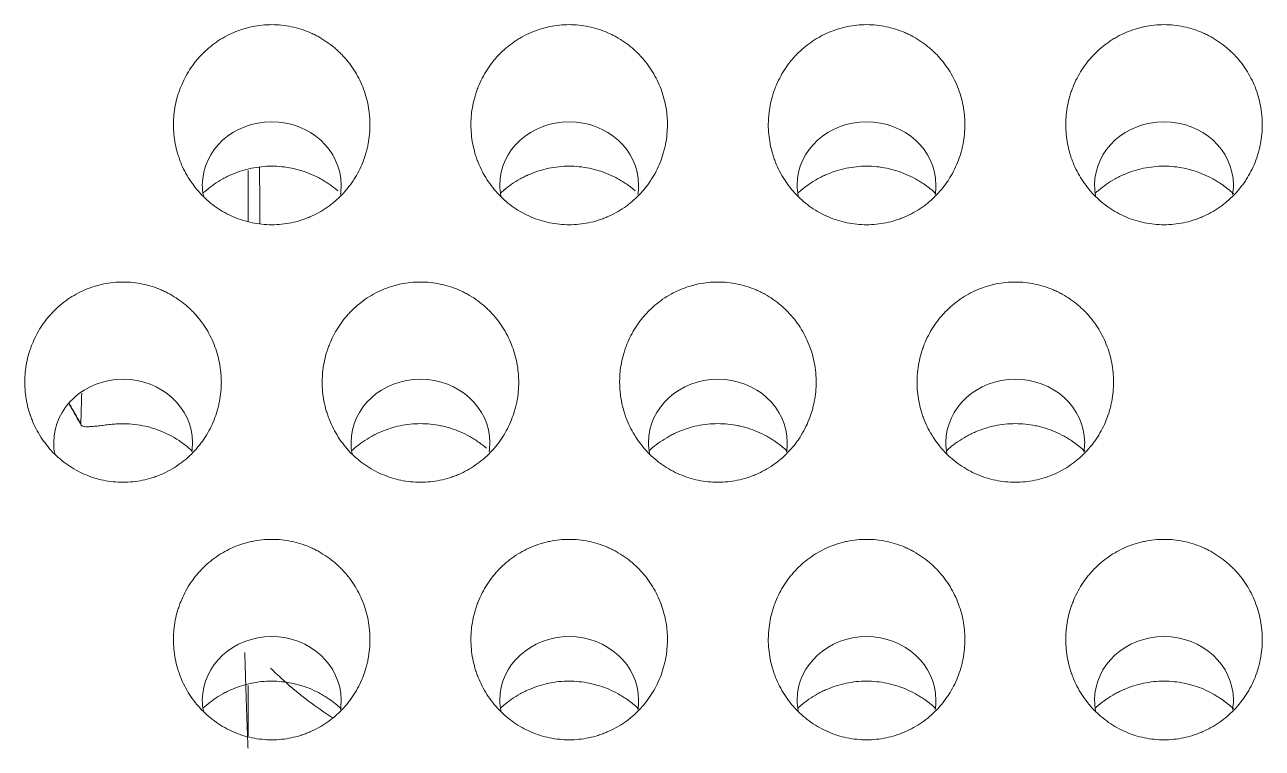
# Model space of a CAD drawing. Header units: millimetres. Extents: x 70151 to 230897, y 35202 to 113211.
# Drawn here: x 178105.7 to 178118.13, y 69200.34 to 69207.61 of the extents above; entities that cross this region are included whole.
import ezdxf

# ---------------------------------------------------------------- set-up
doc = ezdxf.new("R2010")
doc.units = ezdxf.units.MM
doc.header["$LTSCALE"] = 50
doc.layers.add('2-con', color=2, linetype='Continuous')
doc.layers.add('mark-B', color=2, linetype='Continuous', lineweight=20)

# ---------------------------------------------------------------- blocks, each defined once
blk = doc.blocks.new('무풍1WAY 대형')
at = {"layer": 'mark-B'}
for p, q in [((546.971, -441.518), (546.971, -441.008)), ((546.971, -446.693), (546.971, -446.183))]:
    blk.add_line(p, q, dxfattribs=at)
for centre, start_param, end_param in [((537.771, -441.372), 2.993052, 3.141588), ((537.771, -441.372), 0, 0.172986), ((540.759, -441.372), 2.993052, 3.141588), ((540.759, -441.372), 0, 0.172986), ((543.746, -441.372), 2.993052, 3.141588), ((543.746, -441.372), 0, 0.172986), ((546.734, -441.372), 2.993052, 3.141588), ((546.734, -441.372), 0, 0.172986), ((537.771, -441.372), 3.141596, 6.283185), ((540.759, -441.372), 3.141596, 6.283185), ((543.746, -441.372), 3.141596, 6.283185), ((546.734, -441.372), 3.141596, 6.283185), ((539.265, -443.959), 2.993153, 3.141596), ((539.265, -443.959), 0, 0.172588), ((542.252, -443.959), 2.993153, 3.141596), ((542.252, -443.959), 0, 0.172588), ((545.24, -443.959), 2.993153, 3.141596), ((545.24, -443.959), 0, 0.172588), ((548.227, -443.959), 2.993153, 3.141596), ((548.227, -443.959), 0, 0.172588), ((539.265, -443.959), 3.141596, 6.283185), ((542.252, -443.959), 3.141596, 6.283185), ((545.24, -443.959), 3.141596, 6.283185), ((548.227, -443.959), 3.141596, 6.283185), ((537.771, -446.546), 2.993247, 3.141588), ((537.771, -446.546), 0, 0.1723), ((540.759, -446.546), 2.993247, 3.141588), ((540.759, -446.546), 0, 0.1723), ((543.746, -446.546), 2.993247, 3.141588), ((543.746, -446.546), 0, 0.1723), ((546.734, -446.546), 2.993247, 3.141588), ((546.734, -446.546), 0, 0.1723), ((537.771, -446.546), 3.141596, 6.283185), ((540.759, -446.546), 3.141596, 6.283185), ((543.746, -446.546), 3.141596, 6.283185), ((546.734, -446.546), 3.141596, 6.283185)]:
    blk.add_ellipse(centre, major_axis=(0.697, 0), ratio=0.913545, start_param=start_param, end_param=end_param, dxfattribs=at)
for points, degree in [([(547.004, -441.848), (546.989, -441.3), (546.972, -440.888)], 2), ([(548.77, -444.346), (548.71, -444.241), (548.649, -444.136)], 2), ([(548.652, -444.148), (548.649, -444.251), (548.645, -444.354), (548.642, -444.456)], 3), ([(546.857, -446.725), (546.855, -446.537), (546.853, -446.348), (546.852, -446.16)], 3)]:
    blk.add_open_spline(points, degree=degree, dxfattribs=at)
for points, knots in [([(537.771, -440.972), (537.705, -440.972), (537.639, -440.979), (537.543, -440.999), (537.512, -441.007), (537.464, -441.022), (537.449, -441.027), (537.418, -441.039), (537.402, -441.045), (537.327, -441.077), (537.27, -441.109), (537.189, -441.165), (537.163, -441.185), (537.113, -441.228), (537.066, -441.272), (537.023, -441.321), (536.993, -441.36), (536.983, -441.373), (536.964, -441.399), (536.955, -441.413), (536.91, -441.482), (536.881, -441.539), (536.845, -441.63), (536.834, -441.66), (536.821, -441.707), (536.816, -441.723), (536.809, -441.755), (536.805, -441.771), (536.79, -441.85), (536.784, -441.914), (536.784, -441.995), (536.784, -442.012), (536.786, -442.044), (536.787, -442.06), (536.792, -442.109), (536.796, -442.141), (536.815, -442.236), (536.833, -442.298), (536.869, -442.389), (536.882, -442.419), (536.912, -442.477), (536.928, -442.505), (536.981, -442.587), (537.021, -442.638), (537.078, -442.697), (537.09, -442.708), (537.114, -442.731), (537.15, -442.764), (537.215, -442.813), (537.27, -442.848), (537.313, -442.872), (537.328, -442.879), (537.357, -442.894), (537.372, -442.901), (537.448, -442.933), (537.51, -442.953), (537.606, -442.973), (537.639, -442.978), (537.705, -442.985), (537.738, -442.986), (537.836, -442.986), (537.901, -442.98), (537.982, -442.963), (537.998, -442.959), (538.03, -442.951), (538.078, -442.938), (538.154, -442.909), (538.213, -442.88), (538.27, -442.849), (538.299, -442.831), (538.38, -442.775), (538.429, -442.733), (538.486, -442.674), (538.497, -442.662), (538.518, -442.638), (538.529, -442.625), (538.559, -442.586), (538.578, -442.56), (538.631, -442.478), (538.661, -442.42), (538.691, -442.345), (538.697, -442.329), (538.707, -442.298), (538.722, -442.252), (538.741, -442.173), (538.75, -442.109), (538.755, -442.061), (538.756, -442.045), (538.758, -442.012), (538.758, -441.996), (538.758, -441.914), (538.752, -441.85), (538.734, -441.755), (538.726, -441.723), (538.713, -441.677), (538.708, -441.661), (538.697, -441.63), (538.691, -441.615), (538.661, -441.539), (538.632, -441.482), (538.579, -441.4), (538.56, -441.373), (538.519, -441.322), (538.498, -441.297), (538.43, -441.227), (538.381, -441.185), (538.3, -441.128), (538.272, -441.111), (538.215, -441.079), (538.156, -441.05), (538.095, -441.027), (538.032, -441.007), (538, -440.999), (537.903, -440.979), (537.837, -440.972), (537.771, -440.972)], [0, 0, 0, 0, 0.03125, 0.03125, 0.046875, 0.046875, 0.054688, 0.054688, 0.0625, 0.0625, 0.09375, 0.09375, 0.109375, 0.109375, 0.125, 0.140625, 0.140625, 0.148438, 0.148438, 0.15625, 0.15625, 0.1875, 0.1875, 0.203125, 0.203125, 0.210938, 0.210938, 0.21875, 0.21875, 0.25, 0.25, 0.257813, 0.257813, 0.265625, 0.265625, 0.28125, 0.28125, 0.3125, 0.3125, 0.328125, 0.328125, 0.34375, 0.34375, 0.375, 0.375, 0.382813, 0.382813, 0.390625, 0.40625, 0.421875, 0.421875, 0.429688, 0.429688, 0.4375, 0.4375, 0.46875, 0.46875, 0.484375, 0.484375, 0.5, 0.5, 0.53125, 0.53125, 0.539063, 0.539063, 0.546875, 0.5625, 0.578125, 0.578125, 0.59375, 0.59375, 0.625, 0.625, 0.632813, 0.632813, 0.640625, 0.640625, 0.65625, 0.65625, 0.6875, 0.6875, 0.695313, 0.695313, 0.703125, 0.71875, 0.734375, 0.734375, 0.742188, 0.742188, 0.75, 0.75, 0.78125, 0.78125, 0.796875, 0.796875, 0.804688, 0.804688, 0.8125, 0.8125, 0.84375, 0.84375, 0.859375, 0.859375, 0.875, 0.875, 0.90625, 0.90625, 0.921875, 0.921875, 0.9375, 0.953125, 0.953125, 0.96875, 0.96875, 1, 1, 1, 1]), ([(540.759, -440.972), (540.692, -440.972), (540.627, -440.979), (540.531, -440.999), (540.499, -441.007), (540.452, -441.022), (540.436, -441.027), (540.405, -441.039), (540.39, -441.045), (540.315, -441.077), (540.258, -441.109), (540.177, -441.165), (540.151, -441.185), (540.101, -441.228), (540.053, -441.272), (540.011, -441.321), (539.98, -441.36), (539.971, -441.373), (539.952, -441.399), (539.942, -441.413), (539.898, -441.482), (539.868, -441.539), (539.832, -441.63), (539.822, -441.66), (539.808, -441.707), (539.804, -441.723), (539.796, -441.755), (539.793, -441.771), (539.778, -441.85), (539.772, -441.914), (539.772, -441.995), (539.772, -442.012), (539.773, -442.044), (539.775, -442.06), (539.779, -442.109), (539.784, -442.141), (539.802, -442.236), (539.82, -442.298), (539.856, -442.389), (539.87, -442.419), (539.9, -442.477), (539.916, -442.505), (539.969, -442.587), (540.009, -442.638), (540.066, -442.697), (540.077, -442.708), (540.101, -442.731), (540.138, -442.764), (540.202, -442.813), (540.258, -442.848), (540.301, -442.872), (540.315, -442.879), (540.345, -442.894), (540.36, -442.901), (540.435, -442.933), (540.498, -442.953), (540.594, -442.973), (540.626, -442.978), (540.692, -442.985), (540.725, -442.986), (540.824, -442.986), (540.889, -442.98), (540.97, -442.963), (540.986, -442.959), (541.018, -442.951), (541.065, -442.938), (541.142, -442.909), (541.201, -442.88), (541.258, -442.849), (541.286, -442.831), (541.367, -442.775), (541.417, -442.733), (541.473, -442.674), (541.484, -442.662), (541.506, -442.638), (541.516, -442.625), (541.547, -442.586), (541.566, -442.56), (541.619, -442.478), (541.648, -442.42), (541.679, -442.345), (541.684, -442.329), (541.695, -442.298), (541.71, -442.252), (541.729, -442.173), (541.738, -442.109), (541.742, -442.061), (541.744, -442.045), (541.745, -442.012), (541.746, -441.996), (541.746, -441.914), (541.739, -441.85), (541.721, -441.755), (541.714, -441.723), (541.7, -441.677), (541.695, -441.661), (541.684, -441.63), (541.679, -441.615), (541.649, -441.539), (541.619, -441.482), (541.567, -441.4), (541.548, -441.373), (541.507, -441.322), (541.485, -441.297), (541.418, -441.227), (541.368, -441.185), (541.288, -441.128), (541.259, -441.111), (541.202, -441.079), (541.143, -441.05), (541.082, -441.027), (541.02, -441.007), (540.988, -440.999), (540.891, -440.979), (540.825, -440.972), (540.759, -440.972)], [0, 0, 0, 0, 0.03125, 0.03125, 0.046875, 0.046875, 0.054688, 0.054688, 0.0625, 0.0625, 0.09375, 0.09375, 0.109375, 0.109375, 0.125, 0.140625, 0.140625, 0.148438, 0.148438, 0.15625, 0.15625, 0.1875, 0.1875, 0.203125, 0.203125, 0.210938, 0.210938, 0.21875, 0.21875, 0.25, 0.25, 0.257813, 0.257813, 0.265625, 0.265625, 0.28125, 0.28125, 0.3125, 0.3125, 0.328125, 0.328125, 0.34375, 0.34375, 0.375, 0.375, 0.382813, 0.382813, 0.390625, 0.40625, 0.421875, 0.421875, 0.429688, 0.429688, 0.4375, 0.4375, 0.46875, 0.46875, 0.484375, 0.484375, 0.5, 0.5, 0.53125, 0.53125, 0.539063, 0.539063, 0.546875, 0.5625, 0.578125, 0.578125, 0.59375, 0.59375, 0.625, 0.625, 0.632813, 0.632813, 0.640625, 0.640625, 0.65625, 0.65625, 0.6875, 0.6875, 0.695313, 0.695313, 0.703125, 0.71875, 0.734375, 0.734375, 0.742188, 0.742188, 0.75, 0.75, 0.78125, 0.78125, 0.796875, 0.796875, 0.804688, 0.804688, 0.8125, 0.8125, 0.84375, 0.84375, 0.859375, 0.859375, 0.875, 0.875, 0.90625, 0.90625, 0.921875, 0.921875, 0.9375, 0.953125, 0.953125, 0.96875, 0.96875, 1, 1, 1, 1]), ([(543.746, -440.972), (543.68, -440.972), (543.615, -440.979), (543.518, -440.999), (543.487, -441.007), (543.439, -441.022), (543.424, -441.027), (543.393, -441.039), (543.378, -441.045), (543.302, -441.077), (543.245, -441.109), (543.164, -441.165), (543.138, -441.185), (543.088, -441.228), (543.041, -441.272), (542.998, -441.321), (542.968, -441.36), (542.958, -441.373), (542.939, -441.399), (542.93, -441.413), (542.886, -441.482), (542.856, -441.539), (542.82, -441.63), (542.809, -441.66), (542.796, -441.707), (542.791, -441.723), (542.784, -441.755), (542.78, -441.771), (542.765, -441.85), (542.759, -441.914), (542.759, -441.995), (542.759, -442.012), (542.761, -442.044), (542.762, -442.06), (542.767, -442.109), (542.771, -442.141), (542.79, -442.236), (542.808, -442.298), (542.844, -442.389), (542.858, -442.419), (542.887, -442.477), (542.904, -442.505), (542.956, -442.587), (542.996, -442.638), (543.053, -442.697), (543.065, -442.708), (543.089, -442.731), (543.125, -442.764), (543.19, -442.813), (543.245, -442.848), (543.288, -442.872), (543.303, -442.879), (543.332, -442.894), (543.347, -442.901), (543.423, -442.933), (543.485, -442.953), (543.581, -442.973), (543.614, -442.978), (543.68, -442.985), (543.713, -442.986), (543.811, -442.986), (543.876, -442.98), (543.957, -442.963), (543.973, -442.959), (544.005, -442.951), (544.053, -442.938), (544.129, -442.909), (544.188, -442.88), (544.246, -442.849), (544.274, -442.831), (544.355, -442.775), (544.404, -442.733), (544.461, -442.674), (544.472, -442.662), (544.493, -442.638), (544.504, -442.625), (544.534, -442.586), (544.553, -442.56), (544.606, -442.478), (544.636, -442.42), (544.666, -442.345), (544.672, -442.329), (544.682, -442.298), (544.697, -442.252), (544.716, -442.173), (544.725, -442.109), (544.73, -442.061), (544.731, -442.045), (544.733, -442.012), (544.733, -441.996), (544.733, -441.914), (544.727, -441.85), (544.709, -441.755), (544.701, -441.723), (544.688, -441.677), (544.683, -441.661), (544.672, -441.63), (544.666, -441.615), (544.636, -441.539), (544.607, -441.482), (544.554, -441.4), (544.535, -441.373), (544.494, -441.322), (544.473, -441.297), (544.405, -441.227), (544.356, -441.185), (544.275, -441.128), (544.247, -441.111), (544.19, -441.079), (544.131, -441.05), (544.07, -441.027), (544.007, -441.007), (543.976, -440.999), (543.878, -440.979), (543.812, -440.972), (543.746, -440.972)], [0, 0, 0, 0, 0.03125, 0.03125, 0.046875, 0.046875, 0.054688, 0.054688, 0.0625, 0.0625, 0.09375, 0.09375, 0.109375, 0.109375, 0.125, 0.140625, 0.140625, 0.148438, 0.148438, 0.15625, 0.15625, 0.1875, 0.1875, 0.203125, 0.203125, 0.210938, 0.210938, 0.21875, 0.21875, 0.25, 0.25, 0.257813, 0.257813, 0.265625, 0.265625, 0.28125, 0.28125, 0.3125, 0.3125, 0.328125, 0.328125, 0.34375, 0.34375, 0.375, 0.375, 0.382813, 0.382813, 0.390625, 0.40625, 0.421875, 0.421875, 0.429688, 0.429688, 0.4375, 0.4375, 0.46875, 0.46875, 0.484375, 0.484375, 0.5, 0.5, 0.53125, 0.53125, 0.539063, 0.539063, 0.546875, 0.5625, 0.578125, 0.578125, 0.59375, 0.59375, 0.625, 0.625, 0.632813, 0.632813, 0.640625, 0.640625, 0.65625, 0.65625, 0.6875, 0.6875, 0.695313, 0.695313, 0.703125, 0.71875, 0.734375, 0.734375, 0.742188, 0.742188, 0.75, 0.75, 0.78125, 0.78125, 0.796875, 0.796875, 0.804688, 0.804688, 0.8125, 0.8125, 0.84375, 0.84375, 0.859375, 0.859375, 0.875, 0.875, 0.90625, 0.90625, 0.921875, 0.921875, 0.9375, 0.953125, 0.953125, 0.96875, 0.96875, 1, 1, 1, 1]), ([(546.734, -440.972), (546.667, -440.972), (546.602, -440.979), (546.506, -440.999), (546.474, -441.007), (546.427, -441.022), (546.411, -441.027), (546.38, -441.039), (546.365, -441.045), (546.29, -441.077), (546.233, -441.109), (546.152, -441.165), (546.126, -441.185), (546.076, -441.228), (546.028, -441.272), (545.986, -441.321), (545.955, -441.36), (545.946, -441.373), (545.927, -441.399), (545.917, -441.413), (545.873, -441.482), (545.843, -441.539), (545.808, -441.63), (545.797, -441.66), (545.783, -441.707), (545.779, -441.723), (545.771, -441.755), (545.768, -441.771), (545.753, -441.85), (545.747, -441.914), (545.747, -441.995), (545.747, -442.012), (545.749, -442.044), (545.75, -442.06), (545.754, -442.109), (545.759, -442.141), (545.777, -442.236), (545.795, -442.298), (545.831, -442.389), (545.845, -442.419), (545.875, -442.477), (545.891, -442.505), (545.944, -442.587), (545.984, -442.638), (546.041, -442.697), (546.053, -442.708), (546.076, -442.731), (546.113, -442.764), (546.177, -442.813), (546.233, -442.848), (546.276, -442.872), (546.29, -442.879), (546.32, -442.894), (546.335, -442.901), (546.41, -442.933), (546.473, -442.953), (546.569, -442.973), (546.601, -442.978), (546.667, -442.985), (546.7, -442.986), (546.799, -442.986), (546.864, -442.98), (546.945, -442.963), (546.961, -442.959), (546.993, -442.951), (547.04, -442.938), (547.117, -442.909), (547.176, -442.88), (547.233, -442.849), (547.261, -442.831), (547.342, -442.775), (547.392, -442.733), (547.448, -442.674), (547.459, -442.662), (547.481, -442.638), (547.491, -442.625), (547.522, -442.586), (547.541, -442.56), (547.594, -442.478), (547.623, -442.42), (547.654, -442.345), (547.659, -442.329), (547.67, -442.298), (547.685, -442.252), (547.704, -442.173), (547.713, -442.109), (547.718, -442.061), (547.719, -442.045), (547.72, -442.012), (547.721, -441.996), (547.721, -441.914), (547.715, -441.85), (547.696, -441.755), (547.689, -441.723), (547.675, -441.677), (547.67, -441.661), (547.66, -441.63), (547.654, -441.615), (547.624, -441.539), (547.594, -441.482), (547.542, -441.4), (547.523, -441.373), (547.482, -441.322), (547.46, -441.297), (547.393, -441.227), (547.343, -441.185), (547.263, -441.128), (547.235, -441.111), (547.177, -441.079), (547.119, -441.05), (547.057, -441.027), (546.995, -441.007), (546.963, -440.999), (546.866, -440.979), (546.8, -440.972), (546.734, -440.972)], [0, 0, 0, 0, 0.03125, 0.03125, 0.046875, 0.046875, 0.054687, 0.054687, 0.0625, 0.0625, 0.09375, 0.09375, 0.109375, 0.109375, 0.125, 0.140625, 0.140625, 0.148437, 0.148437, 0.15625, 0.15625, 0.1875, 0.1875, 0.203125, 0.203125, 0.210937, 0.210937, 0.21875, 0.21875, 0.25, 0.25, 0.257812, 0.257812, 0.265625, 0.265625, 0.28125, 0.28125, 0.3125, 0.3125, 0.328125, 0.328125, 0.34375, 0.34375, 0.375, 0.375, 0.382812, 0.382812, 0.390625, 0.40625, 0.421875, 0.421875, 0.429687, 0.429687, 0.4375, 0.4375, 0.46875, 0.46875, 0.484375, 0.484375, 0.5, 0.5, 0.53125, 0.53125, 0.539062, 0.539062, 0.546875, 0.5625, 0.578125, 0.578125, 0.59375, 0.59375, 0.625, 0.625, 0.632812, 0.632812, 0.640625, 0.640625, 0.65625, 0.65625, 0.6875, 0.6875, 0.695312, 0.695312, 0.703125, 0.71875, 0.734375, 0.734375, 0.742187, 0.742187, 0.75, 0.75, 0.78125, 0.78125, 0.796875, 0.796875, 0.804687, 0.804687, 0.8125, 0.8125, 0.84375, 0.84375, 0.859375, 0.859375, 0.875, 0.875, 0.90625, 0.90625, 0.921875, 0.921875, 0.9375, 0.953125, 0.953125, 0.96875, 0.96875, 1, 1, 1, 1]), ([(546.745, -441.693), (546.687, -441.635), (546.627, -441.578), (546.531, -441.495), (546.498, -441.468), (546.432, -441.414), (546.398, -441.388), (546.286, -441.303), (546.205, -441.247), (546.122, -441.192)], [0, 0, 0, 0, 0.319795, 0.319795, 0.479693, 0.479693, 0.63959, 0.63959, 1, 1, 1, 1]), ([(538.459, -441.293), (538.45, -441.301), (538.415, -441.332), (538.351, -441.381), (538.293, -441.417), (538.249, -441.442), (538.233, -441.45), (538.202, -441.465), (538.187, -441.472), (538.108, -441.506), (538.043, -441.526), (537.943, -441.547), (537.909, -441.553), (537.84, -441.56), (537.806, -441.561), (537.703, -441.561), (537.635, -441.555), (537.551, -441.537), (537.534, -441.533), (537.501, -441.525), (537.451, -441.511), (537.371, -441.481), (537.31, -441.451), (537.265, -441.426), (537.25, -441.417), (537.221, -441.399), (537.207, -441.39), (537.151, -441.351), (537.111, -441.319), (537.074, -441.284)], [0, 0, 0, 0, 0.024759, 0.09204, 0.159321, 0.159321, 0.192961, 0.192961, 0.226602, 0.226602, 0.361164, 0.361164, 0.428445, 0.428445, 0.495727, 0.495727, 0.630289, 0.630289, 0.663929, 0.663929, 0.69757, 0.764851, 0.832132, 0.832132, 0.865773, 0.865773, 0.899413, 0.899413, 1, 1, 1, 1]), ([(541.446, -441.293), (541.437, -441.301), (541.402, -441.332), (541.339, -441.381), (541.281, -441.417), (541.236, -441.442), (541.221, -441.45), (541.19, -441.465), (541.174, -441.472), (541.096, -441.506), (541.031, -441.526), (540.93, -441.547), (540.896, -441.553), (540.828, -441.56), (540.793, -441.561), (540.691, -441.561), (540.623, -441.555), (540.539, -441.537), (540.522, -441.533), (540.488, -441.525), (540.439, -441.511), (540.359, -441.481), (540.298, -441.451), (540.253, -441.426), (540.238, -441.417), (540.209, -441.399), (540.194, -441.39), (540.138, -441.351), (540.099, -441.319), (540.062, -441.284)], [0, 0, 0, 0, 0.024759, 0.09204, 0.159321, 0.159321, 0.192961, 0.192961, 0.226602, 0.226602, 0.361164, 0.361164, 0.428445, 0.428445, 0.495727, 0.495727, 0.630289, 0.630289, 0.663929, 0.663929, 0.69757, 0.764851, 0.832132, 0.832132, 0.865773, 0.865773, 0.899413, 0.899413, 1, 1, 1, 1]), ([(544.434, -441.293), (544.425, -441.301), (544.39, -441.332), (544.326, -441.381), (544.268, -441.417), (544.224, -441.442), (544.208, -441.45), (544.178, -441.465), (544.162, -441.472), (544.083, -441.506), (544.018, -441.526), (543.918, -441.547), (543.884, -441.553), (543.815, -441.56), (543.781, -441.561), (543.678, -441.561), (543.61, -441.555), (543.526, -441.537), (543.509, -441.533), (543.476, -441.525), (543.426, -441.511), (543.347, -441.481), (543.285, -441.451), (543.24, -441.426), (543.226, -441.417), (543.196, -441.399), (543.182, -441.39), (543.126, -441.351), (543.086, -441.319), (543.049, -441.284)], [0, 0, 0, 0, 0.024759, 0.09204, 0.159321, 0.159321, 0.192961, 0.192961, 0.226602, 0.226602, 0.361164, 0.361164, 0.428445, 0.428445, 0.495727, 0.495727, 0.630289, 0.630289, 0.663929, 0.663929, 0.69757, 0.764851, 0.832132, 0.832132, 0.865773, 0.865773, 0.899413, 0.899413, 1, 1, 1, 1]), ([(547.421, -441.293), (547.412, -441.301), (547.377, -441.332), (547.314, -441.381), (547.256, -441.417), (547.211, -441.442), (547.196, -441.45), (547.165, -441.465), (547.149, -441.472), (547.071, -441.506), (547.006, -441.526), (546.905, -441.547), (546.871, -441.553), (546.803, -441.56), (546.768, -441.561), (546.666, -441.561), (546.598, -441.555), (546.514, -441.537), (546.497, -441.533), (546.463, -441.525), (546.414, -441.511), (546.334, -441.481), (546.273, -441.451), (546.228, -441.426), (546.213, -441.417), (546.184, -441.399), (546.17, -441.39), (546.113, -441.351), (546.074, -441.319), (546.037, -441.284)], [0, 0, 0, 0, 0.024759, 0.09204, 0.159321, 0.159321, 0.192961, 0.192961, 0.226602, 0.226602, 0.361164, 0.361164, 0.428445, 0.428445, 0.495727, 0.495727, 0.630289, 0.630289, 0.663929, 0.663929, 0.69757, 0.764851, 0.832132, 0.832132, 0.865773, 0.865773, 0.899413, 0.899413, 1, 1, 1, 1]), ([(539.265, -443.56), (539.198, -443.56), (539.133, -443.567), (539.037, -443.586), (539.005, -443.595), (538.958, -443.609), (538.943, -443.615), (538.912, -443.626), (538.896, -443.632), (538.821, -443.665), (538.764, -443.696), (538.697, -443.743), (538.683, -443.753), (538.657, -443.773), (538.645, -443.783), (538.607, -443.815), (538.56, -443.86), (538.517, -443.909), (538.487, -443.947), (538.477, -443.96), (538.458, -443.986), (538.449, -444), (538.404, -444.069), (538.375, -444.126), (538.339, -444.217), (538.328, -444.247), (538.314, -444.294), (538.31, -444.31), (538.303, -444.342), (538.299, -444.357), (538.284, -444.437), (538.278, -444.501), (538.278, -444.582), (538.278, -444.598), (538.28, -444.631), (538.281, -444.647), (538.285, -444.696), (538.29, -444.728), (538.308, -444.823), (538.326, -444.885), (538.363, -444.975), (538.376, -445.005), (538.406, -445.063), (538.422, -445.091), (538.475, -445.173), (538.515, -445.224), (538.572, -445.283), (538.584, -445.294), (538.608, -445.317), (538.644, -445.35), (538.709, -445.399), (538.764, -445.434), (538.807, -445.457), (538.821, -445.465), (538.851, -445.48), (538.866, -445.486), (538.942, -445.519), (539.004, -445.539), (539.1, -445.558), (539.133, -445.564), (539.199, -445.57), (539.232, -445.572), (539.33, -445.572), (539.395, -445.565), (539.476, -445.549), (539.492, -445.545), (539.524, -445.537), (539.571, -445.523), (539.648, -445.495), (539.707, -445.466), (539.764, -445.434), (539.792, -445.417), (539.873, -445.361), (539.923, -445.319), (539.979, -445.26), (539.99, -445.248), (540.012, -445.224), (540.022, -445.211), (540.053, -445.172), (540.072, -445.146), (540.125, -445.064), (540.154, -445.007), (540.185, -444.931), (540.19, -444.916), (540.201, -444.885), (540.216, -444.838), (540.235, -444.76), (540.244, -444.696), (540.249, -444.648), (540.25, -444.631), (540.251, -444.599), (540.252, -444.583), (540.252, -444.501), (540.246, -444.437), (540.227, -444.342), (540.22, -444.31), (540.206, -444.264), (540.201, -444.248), (540.191, -444.217), (540.185, -444.202), (540.155, -444.126), (540.125, -444.069), (540.073, -443.987), (540.054, -443.961), (540.013, -443.909), (539.991, -443.884), (539.924, -443.814), (539.874, -443.772), (539.794, -443.716), (539.766, -443.698), (539.708, -443.666), (539.65, -443.638), (539.588, -443.615), (539.526, -443.595), (539.494, -443.587), (539.397, -443.567), (539.331, -443.56), (539.265, -443.56)], [0, 0, 0, 0, 0.03125, 0.03125, 0.046875, 0.046875, 0.054688, 0.054688, 0.0625, 0.0625, 0.09375, 0.09375, 0.101563, 0.101563, 0.109375, 0.109375, 0.125, 0.140625, 0.140625, 0.148438, 0.148438, 0.15625, 0.15625, 0.1875, 0.1875, 0.203125, 0.203125, 0.210938, 0.210938, 0.21875, 0.21875, 0.25, 0.25, 0.257813, 0.257813, 0.265625, 0.265625, 0.28125, 0.28125, 0.3125, 0.3125, 0.328125, 0.328125, 0.34375, 0.34375, 0.375, 0.375, 0.382813, 0.382813, 0.390625, 0.40625, 0.421875, 0.421875, 0.429688, 0.429688, 0.4375, 0.4375, 0.46875, 0.46875, 0.484375, 0.484375, 0.5, 0.5, 0.53125, 0.53125, 0.539063, 0.539063, 0.546875, 0.5625, 0.578125, 0.578125, 0.59375, 0.59375, 0.625, 0.625, 0.632813, 0.632813, 0.640625, 0.640625, 0.65625, 0.65625, 0.6875, 0.6875, 0.695313, 0.695313, 0.703125, 0.71875, 0.734375, 0.734375, 0.742188, 0.742188, 0.75, 0.75, 0.78125, 0.78125, 0.796875, 0.796875, 0.804688, 0.804688, 0.8125, 0.8125, 0.84375, 0.84375, 0.859375, 0.859375, 0.875, 0.875, 0.90625, 0.90625, 0.921875, 0.921875, 0.9375, 0.953125, 0.953125, 0.96875, 0.96875, 1, 1, 1, 1]), ([(542.252, -443.56), (542.186, -443.56), (542.121, -443.567), (542.025, -443.586), (541.993, -443.595), (541.946, -443.609), (541.93, -443.615), (541.899, -443.626), (541.884, -443.632), (541.809, -443.665), (541.752, -443.696), (541.684, -443.743), (541.671, -443.753), (541.645, -443.773), (541.632, -443.783), (541.595, -443.815), (541.547, -443.86), (541.505, -443.909), (541.474, -443.947), (541.464, -443.96), (541.445, -443.986), (541.436, -444), (541.392, -444.069), (541.362, -444.126), (541.326, -444.217), (541.316, -444.247), (541.302, -444.294), (541.298, -444.31), (541.29, -444.342), (541.287, -444.357), (541.271, -444.437), (541.265, -444.501), (541.265, -444.582), (541.266, -444.598), (541.267, -444.631), (541.268, -444.647), (541.273, -444.696), (541.278, -444.728), (541.296, -444.823), (541.314, -444.885), (541.35, -444.975), (541.364, -445.005), (541.394, -445.063), (541.41, -445.091), (541.462, -445.173), (541.503, -445.224), (541.56, -445.283), (541.571, -445.294), (541.595, -445.317), (541.632, -445.35), (541.696, -445.399), (541.751, -445.434), (541.794, -445.457), (541.809, -445.465), (541.839, -445.48), (541.854, -445.486), (541.929, -445.519), (541.992, -445.539), (542.088, -445.558), (542.12, -445.564), (542.186, -445.57), (542.219, -445.572), (542.317, -445.572), (542.382, -445.565), (542.463, -445.549), (542.479, -445.545), (542.511, -445.537), (542.559, -445.523), (542.635, -445.495), (542.694, -445.466), (542.752, -445.434), (542.78, -445.417), (542.861, -445.361), (542.91, -445.319), (542.967, -445.26), (542.978, -445.248), (542.999, -445.224), (543.01, -445.211), (543.041, -445.172), (543.06, -445.146), (543.112, -445.064), (543.142, -445.007), (543.172, -444.931), (543.178, -444.916), (543.189, -444.885), (543.203, -444.838), (543.222, -444.76), (543.232, -444.696), (543.236, -444.648), (543.237, -444.631), (543.239, -444.599), (543.239, -444.583), (543.239, -444.501), (543.233, -444.437), (543.215, -444.342), (543.207, -444.31), (543.194, -444.264), (543.189, -444.248), (543.178, -444.217), (543.173, -444.202), (543.142, -444.126), (543.113, -444.069), (543.06, -443.987), (543.041, -443.961), (543, -443.909), (542.979, -443.884), (542.911, -443.814), (542.862, -443.772), (542.781, -443.716), (542.753, -443.698), (542.696, -443.666), (542.637, -443.638), (542.576, -443.615), (542.514, -443.595), (542.482, -443.587), (542.384, -443.567), (542.319, -443.56), (542.252, -443.56)], [0, 0, 0, 0, 0.03125, 0.03125, 0.046875, 0.046875, 0.054688, 0.054688, 0.0625, 0.0625, 0.09375, 0.09375, 0.101563, 0.101563, 0.109375, 0.109375, 0.125, 0.140625, 0.140625, 0.148438, 0.148438, 0.15625, 0.15625, 0.1875, 0.1875, 0.203125, 0.203125, 0.210937, 0.210937, 0.21875, 0.21875, 0.25, 0.25, 0.257812, 0.257812, 0.265625, 0.265625, 0.28125, 0.28125, 0.3125, 0.3125, 0.328125, 0.328125, 0.34375, 0.34375, 0.375, 0.375, 0.382812, 0.382812, 0.390625, 0.40625, 0.421875, 0.421875, 0.429687, 0.429687, 0.4375, 0.4375, 0.46875, 0.46875, 0.484375, 0.484375, 0.5, 0.5, 0.53125, 0.53125, 0.539062, 0.539062, 0.546875, 0.5625, 0.578125, 0.578125, 0.59375, 0.59375, 0.625, 0.625, 0.632813, 0.632813, 0.640625, 0.640625, 0.65625, 0.65625, 0.6875, 0.6875, 0.695312, 0.695312, 0.703125, 0.71875, 0.734375, 0.734375, 0.742187, 0.742187, 0.75, 0.75, 0.78125, 0.78125, 0.796875, 0.796875, 0.804687, 0.804687, 0.8125, 0.8125, 0.84375, 0.84375, 0.859375, 0.859375, 0.875, 0.875, 0.90625, 0.90625, 0.921875, 0.921875, 0.9375, 0.953125, 0.953125, 0.96875, 0.96875, 1, 1, 1, 1]), ([(545.24, -443.56), (545.174, -443.56), (545.108, -443.567), (545.012, -443.586), (544.981, -443.595), (544.933, -443.609), (544.918, -443.615), (544.887, -443.626), (544.871, -443.632), (544.796, -443.665), (544.739, -443.696), (544.672, -443.743), (544.659, -443.753), (544.632, -443.773), (544.62, -443.783), (544.582, -443.815), (544.535, -443.86), (544.492, -443.909), (544.462, -443.947), (544.452, -443.96), (544.433, -443.986), (544.424, -444), (544.379, -444.069), (544.35, -444.126), (544.314, -444.217), (544.303, -444.247), (544.29, -444.294), (544.285, -444.31), (544.278, -444.342), (544.274, -444.357), (544.259, -444.437), (544.253, -444.501), (544.253, -444.582), (544.253, -444.598), (544.255, -444.631), (544.256, -444.647), (544.261, -444.696), (544.265, -444.728), (544.283, -444.823), (544.302, -444.885), (544.338, -444.975), (544.351, -445.005), (544.381, -445.063), (544.397, -445.091), (544.45, -445.173), (544.49, -445.224), (544.547, -445.283), (544.559, -445.294), (544.583, -445.317), (544.619, -445.35), (544.684, -445.399), (544.739, -445.434), (544.782, -445.457), (544.797, -445.465), (544.826, -445.48), (544.841, -445.486), (544.917, -445.519), (544.979, -445.539), (545.075, -445.558), (545.108, -445.564), (545.174, -445.57), (545.207, -445.572), (545.305, -445.572), (545.37, -445.565), (545.451, -445.549), (545.467, -445.545), (545.499, -445.537), (545.546, -445.523), (545.623, -445.495), (545.682, -445.466), (545.739, -445.434), (545.767, -445.417), (545.848, -445.361), (545.898, -445.319), (545.954, -445.26), (545.965, -445.248), (545.987, -445.224), (545.998, -445.211), (546.028, -445.172), (546.047, -445.146), (546.1, -445.064), (546.13, -445.007), (546.16, -444.931), (546.166, -444.916), (546.176, -444.885), (546.191, -444.838), (546.21, -444.76), (546.219, -444.696), (546.224, -444.648), (546.225, -444.631), (546.226, -444.599), (546.227, -444.583), (546.227, -444.501), (546.221, -444.437), (546.203, -444.342), (546.195, -444.31), (546.181, -444.264), (546.176, -444.248), (546.166, -444.217), (546.16, -444.202), (546.13, -444.126), (546.1, -444.069), (546.048, -443.987), (546.029, -443.961), (545.988, -443.909), (545.967, -443.884), (545.899, -443.814), (545.85, -443.772), (545.769, -443.716), (545.741, -443.698), (545.683, -443.666), (545.625, -443.638), (545.563, -443.615), (545.501, -443.595), (545.469, -443.587), (545.372, -443.567), (545.306, -443.56), (545.24, -443.56)], [0, 0, 0, 0, 0.03125, 0.03125, 0.046875, 0.046875, 0.054688, 0.054688, 0.0625, 0.0625, 0.09375, 0.09375, 0.101563, 0.101563, 0.109375, 0.109375, 0.125, 0.140625, 0.140625, 0.148438, 0.148438, 0.15625, 0.15625, 0.1875, 0.1875, 0.203125, 0.203125, 0.210938, 0.210938, 0.21875, 0.21875, 0.25, 0.25, 0.257813, 0.257813, 0.265625, 0.265625, 0.28125, 0.28125, 0.3125, 0.3125, 0.328125, 0.328125, 0.34375, 0.34375, 0.375, 0.375, 0.382813, 0.382813, 0.390625, 0.40625, 0.421875, 0.421875, 0.429687, 0.429687, 0.4375, 0.4375, 0.46875, 0.46875, 0.484375, 0.484375, 0.5, 0.5, 0.53125, 0.53125, 0.539062, 0.539062, 0.546875, 0.5625, 0.578125, 0.578125, 0.59375, 0.59375, 0.625, 0.625, 0.632812, 0.632812, 0.640625, 0.640625, 0.65625, 0.65625, 0.6875, 0.6875, 0.695312, 0.695312, 0.703125, 0.71875, 0.734375, 0.734375, 0.742188, 0.742188, 0.75, 0.75, 0.78125, 0.78125, 0.796875, 0.796875, 0.804688, 0.804688, 0.8125, 0.8125, 0.84375, 0.84375, 0.859375, 0.859375, 0.875, 0.875, 0.90625, 0.90625, 0.921875, 0.921875, 0.9375, 0.953125, 0.953125, 0.96875, 0.96875, 1, 1, 1, 1]), ([(548.227, -443.56), (548.161, -443.56), (548.096, -443.567), (548, -443.586), (547.968, -443.595), (547.921, -443.609), (547.905, -443.615), (547.874, -443.626), (547.859, -443.632), (547.784, -443.665), (547.727, -443.696), (547.659, -443.743), (547.646, -443.753), (547.62, -443.773), (547.607, -443.783), (547.57, -443.815), (547.522, -443.86), (547.48, -443.909), (547.449, -443.947), (547.44, -443.96), (547.421, -443.986), (547.411, -444), (547.367, -444.069), (547.337, -444.126), (547.301, -444.217), (547.291, -444.247), (547.277, -444.294), (547.273, -444.31), (547.265, -444.342), (547.262, -444.357), (547.246, -444.437), (547.24, -444.501), (547.24, -444.582), (547.241, -444.598), (547.242, -444.631), (547.243, -444.647), (547.248, -444.696), (547.253, -444.728), (547.271, -444.823), (547.289, -444.885), (547.325, -444.975), (547.339, -445.005), (547.369, -445.063), (547.385, -445.091), (547.438, -445.173), (547.478, -445.224), (547.535, -445.283), (547.546, -445.294), (547.57, -445.317), (547.607, -445.35), (547.671, -445.399), (547.727, -445.434), (547.77, -445.457), (547.784, -445.465), (547.814, -445.48), (547.829, -445.486), (547.904, -445.519), (547.967, -445.539), (548.063, -445.558), (548.095, -445.564), (548.161, -445.57), (548.194, -445.572), (548.292, -445.572), (548.358, -445.565), (548.438, -445.549), (548.455, -445.545), (548.487, -445.537), (548.534, -445.523), (548.611, -445.495), (548.669, -445.466), (548.727, -445.434), (548.755, -445.417), (548.836, -445.361), (548.885, -445.319), (548.942, -445.26), (548.953, -445.248), (548.975, -445.224), (548.985, -445.211), (549.016, -445.172), (549.035, -445.146), (549.087, -445.064), (549.117, -445.007), (549.147, -444.931), (549.153, -444.916), (549.164, -444.885), (549.179, -444.838), (549.198, -444.76), (549.207, -444.696), (549.211, -444.648), (549.212, -444.631), (549.214, -444.599), (549.214, -444.583), (549.214, -444.501), (549.208, -444.437), (549.19, -444.342), (549.183, -444.31), (549.169, -444.264), (549.164, -444.248), (549.153, -444.217), (549.148, -444.202), (549.117, -444.126), (549.088, -444.069), (549.035, -443.987), (549.016, -443.961), (548.976, -443.909), (548.954, -443.884), (548.886, -443.814), (548.837, -443.772), (548.756, -443.716), (548.728, -443.698), (548.671, -443.666), (548.612, -443.638), (548.551, -443.615), (548.489, -443.595), (548.457, -443.587), (548.359, -443.567), (548.294, -443.56), (548.227, -443.56)], [0, 0, 0, 0, 0.03125, 0.03125, 0.046875, 0.046875, 0.054688, 0.054688, 0.0625, 0.0625, 0.09375, 0.09375, 0.101563, 0.101563, 0.109375, 0.109375, 0.125, 0.140625, 0.140625, 0.148437, 0.148437, 0.15625, 0.15625, 0.1875, 0.1875, 0.203125, 0.203125, 0.210937, 0.210937, 0.21875, 0.21875, 0.25, 0.25, 0.257812, 0.257812, 0.265625, 0.265625, 0.28125, 0.28125, 0.3125, 0.3125, 0.328125, 0.328125, 0.34375, 0.34375, 0.375, 0.375, 0.382812, 0.382812, 0.390625, 0.40625, 0.421875, 0.421875, 0.429687, 0.429687, 0.4375, 0.4375, 0.46875, 0.46875, 0.484375, 0.484375, 0.5, 0.5, 0.53125, 0.53125, 0.539062, 0.539062, 0.546875, 0.5625, 0.578125, 0.578125, 0.59375, 0.59375, 0.625, 0.625, 0.632812, 0.632812, 0.640625, 0.640625, 0.65625, 0.65625, 0.6875, 0.6875, 0.695312, 0.695312, 0.703125, 0.71875, 0.734375, 0.734375, 0.742187, 0.742187, 0.75, 0.75, 0.78125, 0.78125, 0.796875, 0.796875, 0.804687, 0.804687, 0.8125, 0.8125, 0.84375, 0.84375, 0.859375, 0.859375, 0.875, 0.875, 0.90625, 0.90625, 0.921875, 0.921875, 0.9375, 0.953125, 0.953125, 0.96875, 0.96875, 1, 1, 1, 1]), ([(539.953, -443.88), (539.943, -443.889), (539.908, -443.919), (539.845, -443.968), (539.787, -444.004), (539.742, -444.029), (539.727, -444.037), (539.696, -444.052), (539.68, -444.059), (539.602, -444.093), (539.537, -444.114), (539.436, -444.134), (539.403, -444.14), (539.334, -444.147), (539.299, -444.149), (539.197, -444.149), (539.129, -444.142), (539.045, -444.125), (539.028, -444.121), (538.995, -444.112), (538.945, -444.098), (538.865, -444.068), (538.804, -444.038), (538.759, -444.014), (538.745, -444.005), (538.715, -443.987), (538.701, -443.977), (538.645, -443.939), (538.605, -443.907), (538.568, -443.872)], [0, 0, 0, 0, 0.025016, 0.092266, 0.159515, 0.159515, 0.19314, 0.19314, 0.226764, 0.226764, 0.361263, 0.361263, 0.428513, 0.428513, 0.495762, 0.495762, 0.630261, 0.630261, 0.663886, 0.663886, 0.697511, 0.76476, 0.83201, 0.83201, 0.865634, 0.865634, 0.899259, 0.899259, 1, 1, 1, 1]), ([(542.94, -443.88), (542.931, -443.889), (542.896, -443.919), (542.832, -443.968), (542.774, -444.004), (542.73, -444.029), (542.714, -444.037), (542.684, -444.052), (542.668, -444.059), (542.589, -444.093), (542.524, -444.114), (542.424, -444.134), (542.39, -444.14), (542.321, -444.147), (542.287, -444.149), (542.185, -444.149), (542.117, -444.142), (542.032, -444.125), (542.016, -444.121), (541.982, -444.112), (541.933, -444.098), (541.853, -444.068), (541.792, -444.038), (541.747, -444.014), (541.732, -444.005), (541.703, -443.987), (541.688, -443.977), (541.632, -443.939), (541.593, -443.907), (541.556, -443.872)], [0, 0, 0, 0, 0.025016, 0.092266, 0.159515, 0.159515, 0.19314, 0.19314, 0.226764, 0.226764, 0.361263, 0.361263, 0.428513, 0.428513, 0.495762, 0.495762, 0.630261, 0.630261, 0.663886, 0.663886, 0.697511, 0.76476, 0.83201, 0.83201, 0.865634, 0.865634, 0.899259, 0.899259, 1, 1, 1, 1]), ([(545.928, -443.88), (545.918, -443.889), (545.883, -443.919), (545.82, -443.968), (545.762, -444.004), (545.717, -444.029), (545.702, -444.037), (545.671, -444.052), (545.655, -444.059), (545.577, -444.093), (545.512, -444.114), (545.412, -444.134), (545.378, -444.14), (545.309, -444.147), (545.275, -444.149), (545.172, -444.149), (545.104, -444.142), (545.02, -444.125), (545.003, -444.121), (544.97, -444.112), (544.92, -444.098), (544.84, -444.068), (544.779, -444.038), (544.734, -444.014), (544.72, -444.005), (544.69, -443.987), (544.676, -443.977), (544.632, -443.947), (544.603, -443.924), (544.575, -443.901)], [0, 0, 0, 0, 0.025752, 0.09498, 0.164208, 0.164208, 0.198822, 0.198822, 0.233436, 0.233436, 0.371892, 0.371892, 0.44112, 0.44112, 0.510348, 0.510348, 0.648804, 0.648804, 0.683418, 0.683418, 0.718032, 0.78726, 0.856488, 0.856488, 0.891102, 0.891102, 0.925716, 0.925716, 1, 1, 1, 1]), ([(548.337, -444.143), (548.318, -444.145), (548.299, -444.146), (548.261, -444.148), (548.243, -444.149), (548.186, -444.148), (548.111, -444.144), (548.037, -444.131), (547.982, -444.118), (547.963, -444.114), (547.927, -444.103), (547.909, -444.097), (547.821, -444.066), (547.753, -444.034), (547.657, -443.974), (547.626, -443.952), (547.576, -443.912), (547.555, -443.894), (547.535, -443.876)], [0, 0, 0, 0, 0.064683, 0.064683, 0.129366, 0.129366, 0.258732, 0.388099, 0.388099, 0.452782, 0.452782, 0.517465, 0.517465, 0.776197, 0.776197, 0.905564, 0.905564, 1, 1, 1, 1]), ([(548.652, -444.148), (548.652, -444.142), (548.651, -444.137), (548.645, -444.131), (548.643, -444.129), (548.637, -444.125), (548.633, -444.124), (548.622, -444.121), (548.613, -444.119), (548.596, -444.118), (548.589, -444.118), (548.576, -444.118), (548.563, -444.119), (548.547, -444.12), (548.531, -444.121), (548.523, -444.122), (548.497, -444.124), (548.479, -444.126), (548.44, -444.131), (548.42, -444.133), (548.379, -444.138), (548.358, -444.14), (548.337, -444.143)], [0, 0, 0, 0, 0.125, 0.125, 0.1875, 0.1875, 0.25, 0.25, 0.375, 0.375, 0.4375, 0.4375, 0.5, 0.5625, 0.5625, 0.625, 0.625, 0.75, 0.75, 0.875, 0.875, 1, 1, 1, 1]), ([(548.768, -444.349), (548.744, -444.308), (548.72, -444.267), (548.688, -444.211), (548.681, -444.198), (548.666, -444.172), (548.659, -444.16), (548.652, -444.148)], [0, 0, 0, 0, 0.618153, 0.618153, 0.82429, 0.82429, 1, 1, 1, 1]), ([(537.771, -446.148), (537.705, -446.148), (537.64, -446.154), (537.543, -446.174), (537.512, -446.182), (537.465, -446.197), (537.449, -446.202), (537.418, -446.214), (537.403, -446.22), (537.327, -446.252), (537.27, -446.284), (537.203, -446.33), (537.19, -446.34), (537.164, -446.36), (537.151, -446.371), (537.114, -446.402), (537.066, -446.447), (537.023, -446.496), (536.993, -446.534), (536.983, -446.547), (536.964, -446.573), (536.955, -446.587), (536.911, -446.656), (536.881, -446.713), (536.845, -446.803), (536.834, -446.834), (536.821, -446.881), (536.816, -446.897), (536.809, -446.928), (536.805, -446.944), (536.79, -447.024), (536.784, -447.088), (536.784, -447.169), (536.784, -447.185), (536.786, -447.217), (536.787, -447.234), (536.792, -447.282), (536.796, -447.314), (536.815, -447.409), (536.833, -447.471), (536.869, -447.562), (536.883, -447.592), (536.912, -447.649), (536.929, -447.677), (536.981, -447.759), (537.021, -447.81), (537.078, -447.869), (537.09, -447.88), (537.114, -447.903), (537.151, -447.935), (537.215, -447.985), (537.27, -448.019), (537.313, -448.043), (537.328, -448.051), (537.357, -448.065), (537.372, -448.072), (537.448, -448.105), (537.51, -448.124), (537.606, -448.144), (537.639, -448.149), (537.705, -448.156), (537.738, -448.158), (537.836, -448.158), (537.901, -448.151), (537.982, -448.135), (537.998, -448.131), (538.03, -448.122), (538.077, -448.109), (538.154, -448.081), (538.213, -448.052), (538.256, -448.028), (538.27, -448.02), (538.298, -448.003), (538.312, -447.993), (538.379, -447.947), (538.429, -447.905), (538.485, -447.846), (538.496, -447.834), (538.518, -447.81), (538.529, -447.797), (538.559, -447.759), (538.578, -447.732), (538.631, -447.65), (538.661, -447.593), (538.691, -447.517), (538.697, -447.502), (538.707, -447.471), (538.722, -447.425), (538.741, -447.346), (538.75, -447.283), (538.755, -447.234), (538.756, -447.218), (538.758, -447.186), (538.758, -447.169), (538.758, -447.088), (538.752, -447.024), (538.734, -446.929), (538.726, -446.897), (538.712, -446.85), (538.707, -446.835), (538.697, -446.804), (538.691, -446.789), (538.661, -446.713), (538.631, -446.656), (538.579, -446.574), (538.56, -446.548), (538.519, -446.496), (538.498, -446.472), (538.43, -446.401), (538.38, -446.359), (538.3, -446.303), (538.272, -446.286), (538.214, -446.254), (538.156, -446.225), (538.095, -446.202), (538.032, -446.183), (538, -446.174), (537.903, -446.154), (537.837, -446.148), (537.771, -446.148)], [0, 0, 0, 0, 0.03125, 0.03125, 0.046875, 0.046875, 0.054687, 0.054687, 0.0625, 0.0625, 0.09375, 0.09375, 0.101562, 0.101562, 0.109375, 0.109375, 0.125, 0.140625, 0.140625, 0.148437, 0.148437, 0.15625, 0.15625, 0.1875, 0.1875, 0.203125, 0.203125, 0.210937, 0.210937, 0.21875, 0.21875, 0.25, 0.25, 0.257812, 0.257812, 0.265625, 0.265625, 0.28125, 0.28125, 0.3125, 0.3125, 0.328125, 0.328125, 0.34375, 0.34375, 0.375, 0.375, 0.382813, 0.382813, 0.390625, 0.40625, 0.421875, 0.421875, 0.429688, 0.429688, 0.4375, 0.4375, 0.46875, 0.46875, 0.484375, 0.484375, 0.5, 0.5, 0.53125, 0.53125, 0.539063, 0.539063, 0.546875, 0.5625, 0.578125, 0.578125, 0.585938, 0.585938, 0.59375, 0.59375, 0.625, 0.625, 0.632813, 0.632813, 0.640625, 0.640625, 0.65625, 0.65625, 0.6875, 0.6875, 0.695313, 0.695313, 0.703125, 0.71875, 0.734375, 0.734375, 0.742188, 0.742188, 0.75, 0.75, 0.78125, 0.78125, 0.796875, 0.796875, 0.804688, 0.804688, 0.8125, 0.8125, 0.84375, 0.84375, 0.859375, 0.859375, 0.875, 0.875, 0.90625, 0.90625, 0.921875, 0.921875, 0.9375, 0.953125, 0.953125, 0.96875, 0.96875, 1, 1, 1, 1]), ([(540.759, -446.148), (540.692, -446.148), (540.627, -446.154), (540.531, -446.174), (540.499, -446.182), (540.452, -446.197), (540.436, -446.202), (540.406, -446.214), (540.39, -446.22), (540.315, -446.252), (540.258, -446.284), (540.191, -446.33), (540.177, -446.34), (540.151, -446.36), (540.138, -446.371), (540.101, -446.402), (540.054, -446.447), (540.011, -446.496), (539.981, -446.534), (539.971, -446.547), (539.952, -446.573), (539.943, -446.587), (539.898, -446.656), (539.869, -446.713), (539.833, -446.803), (539.822, -446.834), (539.808, -446.881), (539.804, -446.897), (539.796, -446.928), (539.793, -446.944), (539.778, -447.024), (539.772, -447.088), (539.772, -447.169), (539.772, -447.185), (539.773, -447.217), (539.775, -447.234), (539.779, -447.282), (539.784, -447.314), (539.802, -447.409), (539.82, -447.471), (539.856, -447.562), (539.87, -447.592), (539.9, -447.649), (539.916, -447.677), (539.969, -447.759), (540.009, -447.81), (540.066, -447.869), (540.078, -447.88), (540.102, -447.903), (540.138, -447.935), (540.203, -447.985), (540.258, -448.019), (540.301, -448.043), (540.315, -448.051), (540.345, -448.065), (540.36, -448.072), (540.436, -448.105), (540.498, -448.124), (540.594, -448.144), (540.626, -448.149), (540.692, -448.156), (540.725, -448.158), (540.824, -448.158), (540.889, -448.151), (540.969, -448.135), (540.986, -448.131), (541.018, -448.122), (541.065, -448.109), (541.142, -448.081), (541.2, -448.052), (541.243, -448.028), (541.258, -448.02), (541.286, -448.003), (541.299, -447.993), (541.367, -447.947), (541.416, -447.905), (541.473, -447.846), (541.484, -447.834), (541.506, -447.81), (541.516, -447.797), (541.547, -447.759), (541.566, -447.732), (541.618, -447.65), (541.648, -447.593), (541.678, -447.517), (541.684, -447.502), (541.695, -447.471), (541.71, -447.425), (541.729, -447.346), (541.738, -447.283), (541.742, -447.234), (541.744, -447.218), (541.745, -447.186), (541.746, -447.169), (541.746, -447.088), (541.739, -447.024), (541.721, -446.929), (541.714, -446.897), (541.7, -446.85), (541.695, -446.835), (541.684, -446.804), (541.679, -446.789), (541.649, -446.713), (541.619, -446.656), (541.566, -446.574), (541.547, -446.548), (541.507, -446.496), (541.485, -446.472), (541.417, -446.401), (541.368, -446.359), (541.287, -446.303), (541.259, -446.286), (541.202, -446.254), (541.143, -446.225), (541.082, -446.202), (541.02, -446.183), (540.988, -446.174), (540.89, -446.154), (540.825, -446.148), (540.759, -446.148)], [0, 0, 0, 0, 0.03125, 0.03125, 0.046875, 0.046875, 0.054688, 0.054688, 0.0625, 0.0625, 0.09375, 0.09375, 0.101563, 0.101563, 0.109375, 0.109375, 0.125, 0.140625, 0.140625, 0.148438, 0.148438, 0.15625, 0.15625, 0.1875, 0.1875, 0.203125, 0.203125, 0.210938, 0.210938, 0.21875, 0.21875, 0.25, 0.25, 0.257813, 0.257813, 0.265625, 0.265625, 0.28125, 0.28125, 0.3125, 0.3125, 0.328125, 0.328125, 0.34375, 0.34375, 0.375, 0.375, 0.382813, 0.382813, 0.390625, 0.40625, 0.421875, 0.421875, 0.429688, 0.429688, 0.4375, 0.4375, 0.46875, 0.46875, 0.484375, 0.484375, 0.5, 0.5, 0.53125, 0.53125, 0.539063, 0.539063, 0.546875, 0.5625, 0.578125, 0.578125, 0.585938, 0.585938, 0.59375, 0.59375, 0.625, 0.625, 0.632813, 0.632813, 0.640625, 0.640625, 0.65625, 0.65625, 0.6875, 0.6875, 0.695313, 0.695313, 0.703125, 0.71875, 0.734375, 0.734375, 0.742188, 0.742188, 0.75, 0.75, 0.78125, 0.78125, 0.796875, 0.796875, 0.804688, 0.804688, 0.8125, 0.8125, 0.84375, 0.84375, 0.859375, 0.859375, 0.875, 0.875, 0.90625, 0.90625, 0.921875, 0.921875, 0.9375, 0.953125, 0.953125, 0.96875, 0.96875, 1, 1, 1, 1]), ([(543.746, -446.148), (543.68, -446.148), (543.615, -446.154), (543.519, -446.174), (543.487, -446.182), (543.44, -446.197), (543.424, -446.202), (543.393, -446.214), (543.378, -446.22), (543.303, -446.252), (543.246, -446.284), (543.178, -446.33), (543.165, -446.34), (543.139, -446.36), (543.126, -446.371), (543.089, -446.402), (543.041, -446.447), (542.998, -446.496), (542.968, -446.534), (542.958, -446.547), (542.939, -446.573), (542.93, -446.587), (542.886, -446.656), (542.856, -446.713), (542.82, -446.803), (542.81, -446.834), (542.796, -446.881), (542.792, -446.897), (542.784, -446.928), (542.78, -446.944), (542.765, -447.024), (542.759, -447.088), (542.759, -447.169), (542.759, -447.185), (542.761, -447.217), (542.762, -447.234), (542.767, -447.282), (542.771, -447.314), (542.79, -447.409), (542.808, -447.471), (542.844, -447.562), (542.858, -447.592), (542.888, -447.649), (542.904, -447.677), (542.956, -447.759), (542.997, -447.81), (543.054, -447.869), (543.065, -447.88), (543.089, -447.903), (543.126, -447.935), (543.19, -447.985), (543.245, -448.019), (543.288, -448.043), (543.303, -448.051), (543.333, -448.065), (543.348, -448.072), (543.423, -448.105), (543.485, -448.124), (543.582, -448.144), (543.614, -448.149), (543.68, -448.156), (543.713, -448.158), (543.811, -448.158), (543.876, -448.151), (543.957, -448.135), (543.973, -448.131), (544.005, -448.122), (544.053, -448.109), (544.129, -448.081), (544.188, -448.052), (544.231, -448.028), (544.245, -448.02), (544.273, -448.003), (544.287, -447.993), (544.354, -447.947), (544.404, -447.905), (544.461, -447.846), (544.472, -447.834), (544.493, -447.81), (544.504, -447.797), (544.534, -447.759), (544.553, -447.732), (544.606, -447.65), (544.636, -447.593), (544.666, -447.517), (544.672, -447.502), (544.682, -447.471), (544.697, -447.425), (544.716, -447.346), (544.725, -447.283), (544.73, -447.234), (544.731, -447.218), (544.733, -447.186), (544.733, -447.169), (544.733, -447.088), (544.727, -447.024), (544.709, -446.929), (544.701, -446.897), (544.688, -446.85), (544.683, -446.835), (544.672, -446.804), (544.666, -446.789), (544.636, -446.713), (544.607, -446.656), (544.554, -446.574), (544.535, -446.548), (544.494, -446.496), (544.473, -446.472), (544.405, -446.401), (544.356, -446.359), (544.275, -446.303), (544.247, -446.286), (544.189, -446.254), (544.131, -446.225), (544.07, -446.202), (544.007, -446.183), (543.975, -446.174), (543.878, -446.154), (543.812, -446.148), (543.746, -446.148)], [0, 0, 0, 0, 0.03125, 0.03125, 0.046875, 0.046875, 0.054687, 0.054687, 0.0625, 0.0625, 0.09375, 0.09375, 0.101562, 0.101562, 0.109375, 0.109375, 0.125, 0.140625, 0.140625, 0.148437, 0.148437, 0.15625, 0.15625, 0.1875, 0.1875, 0.203125, 0.203125, 0.210937, 0.210937, 0.21875, 0.21875, 0.25, 0.25, 0.257812, 0.257812, 0.265625, 0.265625, 0.28125, 0.28125, 0.3125, 0.3125, 0.328125, 0.328125, 0.34375, 0.34375, 0.375, 0.375, 0.382812, 0.382812, 0.390625, 0.40625, 0.421875, 0.421875, 0.429687, 0.429687, 0.4375, 0.4375, 0.46875, 0.46875, 0.484375, 0.484375, 0.5, 0.5, 0.53125, 0.53125, 0.539062, 0.539062, 0.546875, 0.5625, 0.578125, 0.578125, 0.585937, 0.585937, 0.59375, 0.59375, 0.625, 0.625, 0.632812, 0.632812, 0.640625, 0.640625, 0.65625, 0.65625, 0.6875, 0.6875, 0.695312, 0.695312, 0.703125, 0.71875, 0.734375, 0.734375, 0.742187, 0.742187, 0.75, 0.75, 0.78125, 0.78125, 0.796875, 0.796875, 0.804687, 0.804687, 0.8125, 0.8125, 0.84375, 0.84375, 0.859375, 0.859375, 0.875, 0.875, 0.90625, 0.90625, 0.921875, 0.921875, 0.9375, 0.953125, 0.953125, 0.96875, 0.96875, 1, 1, 1, 1]), ([(546.734, -446.148), (546.667, -446.148), (546.602, -446.154), (546.506, -446.174), (546.474, -446.182), (546.427, -446.197), (546.412, -446.202), (546.381, -446.214), (546.365, -446.22), (546.29, -446.252), (546.233, -446.284), (546.166, -446.33), (546.153, -446.34), (546.126, -446.36), (546.114, -446.371), (546.076, -446.402), (546.029, -446.447), (545.986, -446.496), (545.956, -446.534), (545.946, -446.547), (545.927, -446.573), (545.918, -446.587), (545.873, -446.656), (545.844, -446.713), (545.808, -446.803), (545.797, -446.834), (545.783, -446.881), (545.779, -446.897), (545.771, -446.928), (545.768, -446.944), (545.753, -447.024), (545.747, -447.088), (545.747, -447.169), (545.747, -447.185), (545.749, -447.217), (545.75, -447.234), (545.754, -447.282), (545.759, -447.314), (545.777, -447.409), (545.795, -447.471), (545.832, -447.562), (545.845, -447.592), (545.875, -447.649), (545.891, -447.677), (545.944, -447.759), (545.984, -447.81), (546.041, -447.869), (546.053, -447.88), (546.077, -447.903), (546.113, -447.935), (546.178, -447.985), (546.233, -448.019), (546.276, -448.043), (546.29, -448.051), (546.32, -448.065), (546.335, -448.072), (546.411, -448.105), (546.473, -448.124), (546.569, -448.144), (546.602, -448.149), (546.668, -448.156), (546.7, -448.158), (546.799, -448.158), (546.864, -448.151), (546.945, -448.135), (546.961, -448.131), (546.993, -448.122), (547.04, -448.109), (547.117, -448.081), (547.175, -448.052), (547.218, -448.028), (547.233, -448.02), (547.261, -448.003), (547.274, -447.993), (547.342, -447.947), (547.391, -447.905), (547.448, -447.846), (547.459, -447.834), (547.481, -447.81), (547.491, -447.797), (547.522, -447.759), (547.541, -447.732), (547.593, -447.65), (547.623, -447.593), (547.654, -447.517), (547.659, -447.502), (547.67, -447.471), (547.685, -447.425), (547.704, -447.346), (547.713, -447.283), (547.718, -447.234), (547.719, -447.218), (547.72, -447.186), (547.721, -447.169), (547.721, -447.088), (547.715, -447.024), (547.696, -446.929), (547.689, -446.897), (547.675, -446.85), (547.67, -446.835), (547.659, -446.804), (547.654, -446.789), (547.624, -446.713), (547.594, -446.656), (547.541, -446.574), (547.522, -446.548), (547.482, -446.496), (547.46, -446.472), (547.393, -446.401), (547.343, -446.359), (547.262, -446.303), (547.234, -446.286), (547.177, -446.254), (547.118, -446.225), (547.057, -446.202), (546.995, -446.183), (546.963, -446.174), (546.866, -446.154), (546.8, -446.148), (546.734, -446.148)], [0, 0, 0, 0, 0.03125, 0.03125, 0.046875, 0.046875, 0.054687, 0.054687, 0.0625, 0.0625, 0.09375, 0.09375, 0.101562, 0.101562, 0.109375, 0.109375, 0.125, 0.140625, 0.140625, 0.148437, 0.148437, 0.15625, 0.15625, 0.1875, 0.1875, 0.203125, 0.203125, 0.210937, 0.210937, 0.21875, 0.21875, 0.25, 0.25, 0.257812, 0.257812, 0.265625, 0.265625, 0.28125, 0.28125, 0.3125, 0.3125, 0.328125, 0.328125, 0.34375, 0.34375, 0.375, 0.375, 0.382812, 0.382812, 0.390625, 0.40625, 0.421875, 0.421875, 0.429687, 0.429687, 0.4375, 0.4375, 0.46875, 0.46875, 0.484375, 0.484375, 0.5, 0.5, 0.53125, 0.53125, 0.539062, 0.539062, 0.546875, 0.5625, 0.578125, 0.578125, 0.585937, 0.585937, 0.59375, 0.59375, 0.625, 0.625, 0.632812, 0.632812, 0.640625, 0.640625, 0.65625, 0.65625, 0.6875, 0.6875, 0.695312, 0.695312, 0.703125, 0.71875, 0.734375, 0.734375, 0.742187, 0.742187, 0.75, 0.75, 0.78125, 0.78125, 0.796875, 0.796875, 0.804687, 0.804687, 0.8125, 0.8125, 0.84375, 0.84375, 0.859375, 0.859375, 0.875, 0.875, 0.90625, 0.90625, 0.921875, 0.921875, 0.9375, 0.953125, 0.953125, 0.96875, 0.96875, 1, 1, 1, 1]), ([(538.459, -446.467), (538.449, -446.476), (538.414, -446.507), (538.351, -446.556), (538.293, -446.592), (538.248, -446.616), (538.233, -446.624), (538.202, -446.64), (538.186, -446.647), (538.108, -446.68), (538.043, -446.701), (537.943, -446.722), (537.909, -446.727), (537.84, -446.734), (537.806, -446.736), (537.703, -446.736), (537.635, -446.729), (537.551, -446.712), (537.534, -446.708), (537.501, -446.699), (537.452, -446.685), (537.372, -446.655), (537.311, -446.626), (537.266, -446.601), (537.251, -446.592), (537.222, -446.574), (537.207, -446.565), (537.151, -446.526), (537.111, -446.494), (537.074, -446.459)], [0, 0, 0, 0, 0.025273, 0.092491, 0.159709, 0.159709, 0.193318, 0.193318, 0.226927, 0.226927, 0.361363, 0.361363, 0.428581, 0.428581, 0.495799, 0.495799, 0.630235, 0.630235, 0.663844, 0.663844, 0.697452, 0.76467, 0.831888, 0.831888, 0.865497, 0.865497, 0.899106, 0.899106, 1, 1, 1, 1]), ([(541.446, -446.467), (541.437, -446.476), (541.402, -446.507), (541.338, -446.556), (541.28, -446.592), (541.236, -446.616), (541.22, -446.624), (541.19, -446.64), (541.174, -446.647), (541.095, -446.68), (541.03, -446.701), (540.93, -446.722), (540.896, -446.727), (540.827, -446.734), (540.793, -446.736), (540.691, -446.736), (540.623, -446.729), (540.539, -446.712), (540.522, -446.708), (540.489, -446.699), (540.439, -446.685), (540.359, -446.655), (540.298, -446.626), (540.253, -446.601), (540.239, -446.592), (540.209, -446.574), (540.195, -446.565), (540.139, -446.526), (540.099, -446.494), (540.062, -446.459)], [0, 0, 0, 0, 0.025273, 0.092491, 0.159709, 0.159709, 0.193318, 0.193318, 0.226927, 0.226927, 0.361363, 0.361363, 0.428581, 0.428581, 0.495799, 0.495799, 0.630235, 0.630235, 0.663844, 0.663844, 0.697452, 0.76467, 0.831888, 0.831888, 0.865497, 0.865497, 0.899106, 0.899106, 1, 1, 1, 1]), ([(544.434, -446.467), (544.425, -446.476), (544.389, -446.507), (544.326, -446.556), (544.268, -446.592), (544.223, -446.616), (544.208, -446.624), (544.177, -446.64), (544.161, -446.647), (544.083, -446.68), (544.018, -446.701), (543.918, -446.722), (543.884, -446.727), (543.815, -446.734), (543.781, -446.736), (543.678, -446.736), (543.611, -446.729), (543.526, -446.712), (543.51, -446.708), (543.476, -446.699), (543.427, -446.685), (543.347, -446.655), (543.286, -446.626), (543.241, -446.601), (543.226, -446.592), (543.197, -446.574), (543.182, -446.565), (543.138, -446.534), (543.109, -446.512), (543.082, -446.488)], [0, 0, 0, 0, 0.026015, 0.095205, 0.164394, 0.164394, 0.198989, 0.198989, 0.233584, 0.233584, 0.371964, 0.371964, 0.441153, 0.441153, 0.510343, 0.510343, 0.648723, 0.648723, 0.683318, 0.683318, 0.717913, 0.787102, 0.856292, 0.856292, 0.890887, 0.890887, 0.925482, 0.925482, 1, 1, 1, 1]), ([(547.422, -446.467), (547.412, -446.476), (547.377, -446.507), (547.313, -446.556), (547.255, -446.592), (547.211, -446.616), (547.196, -446.624), (547.165, -446.64), (547.149, -446.647), (547.07, -446.68), (547.005, -446.701), (546.905, -446.722), (546.871, -446.727), (546.803, -446.734), (546.768, -446.736), (546.666, -446.736), (546.598, -446.729), (546.514, -446.712), (546.497, -446.708), (546.464, -446.699), (546.414, -446.685), (546.334, -446.655), (546.273, -446.626), (546.228, -446.601), (546.214, -446.592), (546.184, -446.574), (546.17, -446.565), (546.126, -446.534), (546.097, -446.512), (546.069, -446.488)], [0, 0, 0, 0, 0.026015, 0.095205, 0.164394, 0.164394, 0.198989, 0.198989, 0.233584, 0.233584, 0.371964, 0.371964, 0.441153, 0.441153, 0.510343, 0.510343, 0.648723, 0.648723, 0.683318, 0.683318, 0.717913, 0.787102, 0.856292, 0.856292, 0.890887, 0.890887, 0.925482, 0.925482, 1, 1, 1, 1])]:
    blk.add_open_spline(points, degree=3, knots=knots, dxfattribs=at)
blk = doc.blocks.new('dpdjzjs')
at = {"layer": 'mark-B', "rotation": 180}
blk.add_blockref('무풍1WAY 대형', (178654.915, 88751.491), dxfattribs=at)

msp = doc.modelspace()

# ---------------------------------------------------------------- block references
at = {"layer": '2-con'}
msp.add_blockref('dpdjzjs', (0, -19992.043), dxfattribs=at)

doc.saveas('drawing.dxf')
